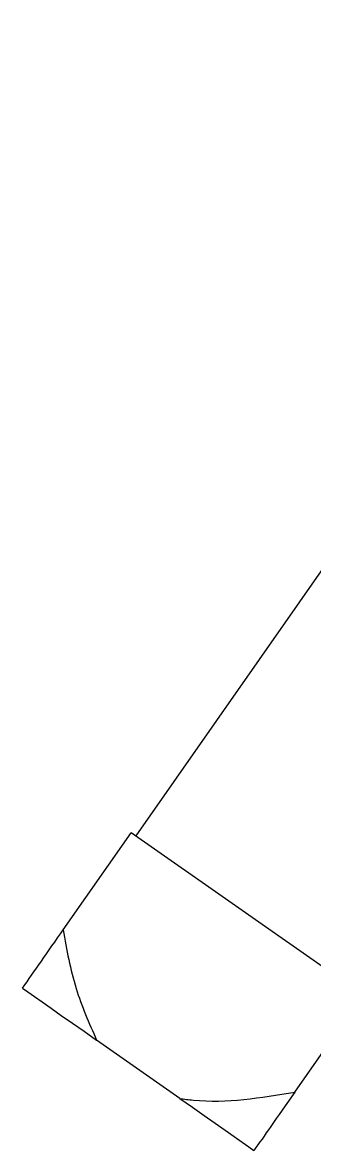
# Model space of a CAD drawing. Extents: x 8 to 113, y 1 to 87.
# Drawn here: x 78.171 to 78.688, y 47.203 to 49.196 of the extents above; entities that cross this region are included whole.
import ezdxf

# ---------------------------------------------------------------- set-up
doc = ezdxf.new("R2010")
doc.units = 0
doc.header["$MEASUREMENT"] = 0
doc.layers.add('OBJECT', color=7, linetype='CONTINUOUS')

msp = doc.modelspace()

# ---------------------------------------------------------------- linework, layer by layer
at = {"layer": 'OBJECT'}
for p, q in [((79.3778, 49.1955), (78.3717, 47.7587)), ((78.2433, 47.5928), (78.3635, 47.7645)), ((78.7731, 47.4777), (78.3635, 47.7645)), ((78.6529, 47.306), (78.7731, 47.4777)), ((78.4499, 47.295), (78.3024, 47.3983))]:
    msp.add_line(p, q, dxfattribs=at)
at = {"layer": 'OBJECT', "flags": 128}
for points in [[(78.1714, 47.49), (78.1807, 47.4835), (78.1924, 47.4753), (78.2063, 47.4656), (78.2222, 47.4544), (78.24, 47.4419), (78.2595, 47.4283), (78.2804, 47.4137), (78.3024, 47.3983)], [(78.4499, 47.295), (78.4719, 47.2796), (78.4928, 47.265), (78.5122, 47.2513), (78.5301, 47.2389), (78.546, 47.2277), (78.5599, 47.218), (78.5716, 47.2098), (78.5809, 47.2033)]]:
    msp.add_lwpolyline(points, dxfattribs=at)
at = {"layer": 'OBJECT'}
for points, knots in [([(78.1714, 47.49), (78.1819, 47.5051), (78.2023, 47.5342), (78.2299, 47.5737), (78.2433, 47.5928)], [0, 0, 0, 0, 0.515407, 1, 1, 1, 1]), ([(78.2433, 47.5928), (78.2495, 47.5579), (78.2615, 47.4907), (78.2891, 47.4283), (78.3024, 47.3983)], [0, 0, 0, 0, 0.519495, 1, 1, 1, 1]), ([(78.4499, 47.295), (78.4578, 47.2939), (78.4951, 47.2889), (78.5637, 47.2916), (78.6229, 47.3012), (78.6529, 47.306)], [0, 0, 0, 0, 0.1168858, 0.5538854, 1, 1, 1, 1]), ([(78.6529, 47.306), (78.638, 47.2848), (78.6104, 47.2453), (78.5902, 47.2165), (78.5809, 47.2033)], [0, 0, 0, 0, 0.538105, 1, 1, 1, 1])]:
    msp.add_open_spline(points, degree=3, knots=knots, dxfattribs=at)

doc.saveas('drawing.dxf')
